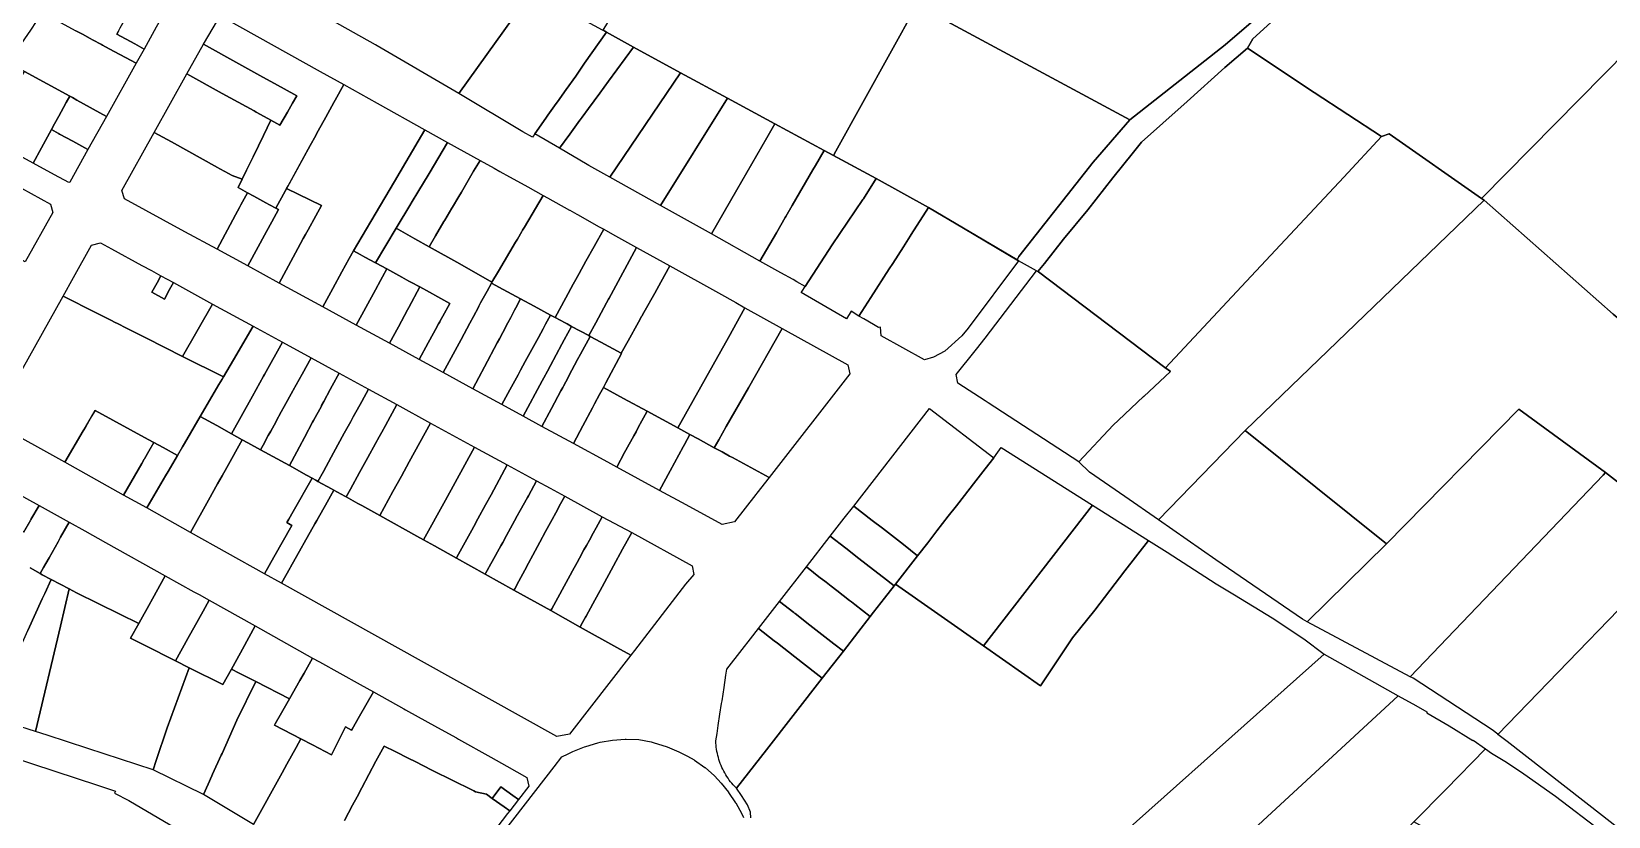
# Model space of a CAD drawing. Header units: metres. Extents: x 3 to 1005126, y 39 to 4383651.
# Drawn here: x 491200.4 to 491575.7, y 4371066 to 4371252.9 of the extents above; entities that cross this region are included whole.
import ezdxf

# ---------------------------------------------------------------- set-up
doc = ezdxf.new("R2010")
doc.units = ezdxf.units.M
doc.header["$MEASUREMENT"] = 0
doc.layers.add('TM_Llucmajor', color=7, linetype='Continuous')

msp = doc.modelspace()

# ---------------------------------------------------------------- linework, layer by layer
at = {"layer": 'TM_Llucmajor', "linetype": 'Continuous', "flags": 128}
for points in [[(491491.09, 4371251.17), (491576.68, 4371329.02), (491577.9, 4371330.2), (491621.06, 4371290.7), (491618.23, 4371287.98), (491580.37, 4371248.55), (491545.5, 4371213.19), (491523.5, 4371228.61), (491521.66, 4371227.98), (491505.64, 4371238.46), (491489.83, 4371248.99), (491491.09, 4371251.17)], [(491461.79, 4371231.91), (491411.07, 4371259.22), (491388.4, 4371271.44), (491413.71, 4371292.96), (491436.7, 4371311.43), (491469.72, 4371290.78), (491487.53, 4371278.52), (491504.66, 4371267.15), (491484.46, 4371249.81), (491461.79, 4371231.91)], [(491357.19, 4371287.79), (491388.4, 4371271.44), (491411.07, 4371259.22), (491391.85, 4371224.44), (491391.22, 4371223.45), (491389.03, 4371224.63), (491389, 4371224.65), (491377.32, 4371230.97), (491377.26, 4371231), (491366.05, 4371237.07), (491354.84, 4371243.13), (491343.63, 4371249.2), (491337.25, 4371252.78), (491336.43, 4371253.23), (491343.78, 4371265.47), (491353.24, 4371281.19), (491355.19, 4371284.44), (491357.19, 4371287.79)], [(491302.11, 4371238.17), (491282.66, 4371249.52), (491282.22, 4371249.77), (491271.78, 4371255.62), (491277.55, 4371265.42), (491278.25, 4371266.62), (491280.2, 4371269.93), (491282.83, 4371274.39), (491284.44, 4371277.14), (491286.55, 4371280.72), (491289.77, 4371278.93), (491293.04, 4371277.1), (491293.96, 4371276.59), (491297.01, 4371274.89), (491299.54, 4371273.48), (491319.44, 4371262.5), (491302.11, 4371238.17)], [(491224.95, 4371249.99), (491220.69, 4371252.31), (491221.07, 4371253), (491221.51, 4371253.81), (491223.03, 4371256.57), (491223.56, 4371257.52), (491223.59, 4371257.58), (491225.31, 4371260.71), (491225.36, 4371260.8), (491225.48, 4371261.01), (491226.62, 4371263.09), (491227.45, 4371264.6), (491228.86, 4371267.16), (491229.76, 4371268.79), (491235.21, 4371265.93), (491235.59, 4371263.9), (491230.06, 4371253.98), (491227.16, 4371248.78), (491224.95, 4371249.99)], [(491320.18, 4371228.61), (491319.61, 4371227.77), (491317.32, 4371229.09), (491302.11, 4371238.17), (491319.44, 4371262.5), (491337.25, 4371252.78), (491332.03, 4371245.39), (491329.89, 4371242.35), (491327.64, 4371239.17), (491325.54, 4371236.19), (491325.27, 4371235.81), (491323.28, 4371233), (491322.8, 4371232.32), (491320.18, 4371228.61)], [(491453.04, 4371221.87), (491435.4, 4371199.38), (491434.94, 4371198.56), (491422.16, 4371206.12), (491413.87, 4371211.01), (491401.45, 4371217.92), (491391.22, 4371223.45), (491391.85, 4371224.44), (491411.07, 4371259.22), (491461.79, 4371231.91), (491453.04, 4371221.87)], [(491195.5, 4371245.21), (491194.96, 4371245.52), (491198.81, 4371251.24), (491200.19, 4371253.29), (491202.94, 4371257.37), (491206.37, 4371255.54), (491210.92, 4371253.11), (491212.48, 4371252.28), (491214.34, 4371251.28), (491214.92, 4371250.97), (491217.04, 4371249.84), (491217.3, 4371249.7), (491218.88, 4371248.86), (491225.29, 4371245.43), (491218.21, 4371232.73), (491211.19, 4371236.59), (491210.09, 4371237.2), (491209.46, 4371237.54), (491198.7, 4371243.46), (491195.5, 4371245.21)], [(491326.03, 4371225.16), (491320.18, 4371228.61), (491322.8, 4371232.32), (491323.28, 4371233), (491325.27, 4371235.81), (491325.54, 4371236.19), (491327.64, 4371239.17), (491329.89, 4371242.35), (491332.03, 4371245.39), (491337.25, 4371252.78), (491343.63, 4371249.2), (491337.73, 4371241.14), (491335.64, 4371238.29), (491332.92, 4371234.58), (491331.45, 4371232.57), (491330.98, 4371231.92), (491330.92, 4371231.83), (491328.88, 4371229.06), (491328.47, 4371228.49), (491326.03, 4371225.16)], [(491253.36, 4371234.02), (491251.48, 4371235.06), (491245.79, 4371238.21), (491237.37, 4371242.87), (491241.3, 4371249.93), (491249.7, 4371245.27), (491253.32, 4371243.27), (491255.4, 4371242.11), (491258.22, 4371240.55), (491263.5, 4371237.63), (491262.53, 4371235.9), (491261.31, 4371233.73), (491259.49, 4371230.63), (491257.34, 4371231.82), (491256.61, 4371232.22), (491253.85, 4371233.75), (491253.36, 4371234.02)], [(491332.64, 4371221.27), (491326.03, 4371225.16), (491328.47, 4371228.49), (491328.88, 4371229.06), (491330.92, 4371231.83), (491330.98, 4371231.92), (491331.45, 4371232.57), (491332.92, 4371234.58), (491335.64, 4371238.29), (491337.73, 4371241.14), (491343.63, 4371249.2), (491354.84, 4371243.13), (491338.01, 4371218.28), (491333.06, 4371221.04), (491332.64, 4371221.27)], [(491462.64, 4371224.18), (491464.59, 4371226.59), (491469.64, 4371231.12), (491475.44, 4371236.32), (491484.38, 4371244.34), (491489.83, 4371248.99), (491505.64, 4371238.46), (491521.66, 4371227.98), (491512.69, 4371218.27), (491502.24, 4371207.07), (491488.39, 4371192.25), (491470.29, 4371172.82), (491470.11, 4371172.96), (491440.03, 4371195.7), (491439.9, 4371195.78), (491441.45, 4371197.68), (491446.01, 4371203.46), (491451.76, 4371210.5), (491457.74, 4371218.12), (491462.64, 4371224.18)], [(491546.11, 4371212.76), (491545.5, 4371213.19), (491580.37, 4371248.55), (491641.34, 4371182.18), (491637.36, 4371177.93), (491614.7, 4371153.74), (491582.67, 4371180.76), (491576.86, 4371185.66), (491546.11, 4371212.76)], [(491200.76, 4371221.58), (491189.98, 4371227.46), (491194.22, 4371235.24), (491194.55, 4371235.85), (491196.19, 4371238.85), (491196.25, 4371238.96), (491197.71, 4371241.64), (491198.7, 4371243.46), (491209.46, 4371237.54), (491208.63, 4371236.02), (491207.98, 4371234.84), (491206.87, 4371232.8), (491205.87, 4371230.96), (491205.12, 4371229.58), (491203.69, 4371226.96), (491202.76, 4371225.26), (491200.76, 4371221.58)], [(491233.67, 4371226.65), (491229.6, 4371228.9), (491237.37, 4371242.87), (491245.79, 4371238.21), (491251.48, 4371235.06), (491253.36, 4371234.02), (491253.85, 4371233.75), (491256.61, 4371232.22), (491257.34, 4371231.82), (491255.57, 4371228.16), (491254.39, 4371225.73), (491253.12, 4371223.11), (491251.58, 4371219.93), (491250.53, 4371217.77), (491248.12, 4371218.65), (491246.36, 4371219.62), (491245.23, 4371220.25), (491244.67, 4371220.56), (491233.67, 4371226.65)], [(491269.36, 4371211.5), (491261.09, 4371215.58), (491261.42, 4371216.18), (491266.71, 4371225.82), (491268.02, 4371228.2), (491268.32, 4371228.75), (491270.02, 4371231.84), (491270.41, 4371232.55), (491272.33, 4371236.05), (491272.62, 4371236.6), (491274.67, 4371240.33), (491282.68, 4371235.86), (491294.02, 4371229.56), (491289.47, 4371221.87), (491286.74, 4371217.25), (491281.1, 4371207.71), (491276.98, 4371200.75), (491275.98, 4371198.92), (491274.24, 4371195.73), (491272.07, 4371191.73), (491269.69, 4371187.37), (491259.28, 4371193.05), (491263.79, 4371201.31), (491265.05, 4371203.63), (491265.59, 4371204.6), (491266.2, 4371205.73), (491268.04, 4371209.08), (491269.36, 4371211.5)], [(491350.1, 4371211.54), (491338.01, 4371218.28), (491354.84, 4371243.13), (491366.05, 4371237.07), (491350.1, 4371211.54)], [(491206.82, 4371228.65), (491205.12, 4371229.58), (491205.87, 4371230.96), (491206.87, 4371232.8), (491207.98, 4371234.84), (491208.63, 4371236.02), (491209.46, 4371237.54), (491210.09, 4371237.2), (491211.19, 4371236.59), (491218.21, 4371232.73), (491213.81, 4371224.84), (491210.21, 4371226.81), (491207.06, 4371228.52), (491206.82, 4371228.65)], [(491362.18, 4371204.8), (491350.1, 4371211.54), (491366.05, 4371237.07), (491377.26, 4371231), (491377.32, 4371230.97), (491375.39, 4371227.63), (491368.23, 4371215.25), (491362.18, 4371204.8)], [(491213.81, 4371224.84), (491209.49, 4371217.09), (491209.22, 4371216.97), (491205.85, 4371218.81), (491200.76, 4371221.58), (491202.76, 4371225.26), (491203.69, 4371226.96), (491205.12, 4371229.58), (491206.82, 4371228.65), (491207.06, 4371228.52), (491210.21, 4371226.81), (491213.81, 4371224.84)], [(491236.87, 4371205.27), (491222.53, 4371213.07), (491221.9, 4371215.07), (491229.6, 4371228.9), (491233.67, 4371226.65), (491244.67, 4371220.56), (491245.23, 4371220.25), (491246.36, 4371219.62), (491248.12, 4371218.65), (491250.53, 4371217.77), (491249.57, 4371215.79), (491251.81, 4371214.56), (491250.23, 4371211.65), (491249.9, 4371211.03), (491248.94, 4371209.26), (491244.53, 4371201.1), (491236.87, 4371205.27)], [(491279.73, 4371199.25), (491278.61, 4371199.86), (491276.98, 4371200.75), (491281.1, 4371207.71), (491286.74, 4371217.25), (491289.47, 4371221.87), (491294.02, 4371229.56), (491299.41, 4371226.55), (491294.98, 4371219.13), (491294.75, 4371218.75), (491292.57, 4371215.1), (491290.77, 4371212.09), (491290.68, 4371211.94), (491287.18, 4371206.09), (491282.26, 4371197.86), (491279.73, 4371199.25)], [(491373.75, 4371198.29), (491362.18, 4371204.8), (491368.23, 4371215.25), (491375.39, 4371227.63), (491377.32, 4371230.97), (491389.03, 4371224.63), (491386.95, 4371221.04), (491386.37, 4371220.04), (491381.4, 4371211.48), (491379.9, 4371208.89), (491379.77, 4371208.67), (491377.66, 4371205.04), (491373.75, 4371198.29)], [(491295, 4371201.69), (491291.62, 4371203.59), (491287.18, 4371206.09), (491290.68, 4371211.94), (491290.77, 4371212.09), (491292.57, 4371215.1), (491294.75, 4371218.75), (491294.98, 4371219.13), (491299.41, 4371226.55), (491307.13, 4371222.26), (491305.61, 4371219.69), (491302.69, 4371214.73), (491302.05, 4371213.65), (491300.58, 4371211.15), (491300.43, 4371210.89), (491298.74, 4371208.03), (491298.55, 4371207.72), (491296.51, 4371204.26), (491295, 4371201.69)], [(491502.24, 4371207.07), (491512.69, 4371218.27), (491521.66, 4371227.98), (491523.5, 4371228.61), (491545.5, 4371213.19), (491546.11, 4371212.76), (491489.23, 4371157.96), (491468.61, 4371136.66), (491460.59, 4371142.23), (491452.19, 4371148.05), (491449.66, 4371150.44), (491457.81, 4371159.18), (491459.09, 4371160.38), (491465.08, 4371166), (491465.09, 4371166.01), (491471.43, 4371171.96), (491470.29, 4371172.82), (491488.39, 4371192.25), (491502.24, 4371207.07)], [(491177.88, 4371209.65), (491175.46, 4371210.99), (491175.82, 4371211.65), (491176.45, 4371212.8), (491178.1, 4371215.8), (491179.08, 4371217.58), (491182.6, 4371223.99), (491187.63, 4371221.26), (491194.52, 4371217.51), (491197.97, 4371215.64), (491204.9, 4371211.87), (491205.43, 4371209.84), (491198.87, 4371198.08), (491190.66, 4371202.61), (491187.29, 4371204.46), (491177.88, 4371209.65)], [(491309.96, 4371193.28), (491302.28, 4371197.63), (491295, 4371201.69), (491296.51, 4371204.26), (491298.55, 4371207.72), (491298.74, 4371208.03), (491300.43, 4371210.89), (491300.58, 4371211.15), (491302.05, 4371213.65), (491302.69, 4371214.73), (491305.61, 4371219.69), (491307.13, 4371222.26), (491310.46, 4371220.41), (491311.83, 4371219.65), (491314.15, 4371218.36), (491316.88, 4371216.84), (491318.49, 4371215.94), (491322.16, 4371213.9), (491317.7, 4371206.37), (491317.27, 4371205.64), (491317.07, 4371205.29), (491316.03, 4371203.53), (491315.59, 4371202.8), (491311.52, 4371195.91), (491309.96, 4371193.28)], [(491378.71, 4371195.51), (491373.75, 4371198.29), (491377.66, 4371205.04), (491379.77, 4371208.67), (491379.9, 4371208.89), (491381.4, 4371211.48), (491386.37, 4371220.04), (491386.95, 4371221.04), (491389.03, 4371224.63), (491401.45, 4371217.92), (491398.36, 4371213.09), (491398.26, 4371212.93), (491390.96, 4371202.15), (491384.48, 4371192.2), (491382.49, 4371193.36), (491381.62, 4371193.87), (491378.71, 4371195.51)], [(491395.43, 4371186.32), (491394.37, 4371184.56), (491383.57, 4371190.8), (491383.76, 4371191.09), (491384.48, 4371192.2), (491390.96, 4371202.15), (491398.26, 4371212.93), (491398.36, 4371213.09), (491401.45, 4371217.92), (491413.87, 4371211.01), (491409.76, 4371204.58), (491409.5, 4371204.19), (491407.88, 4371201.67), (491405.34, 4371197.71), (491404.53, 4371196.45), (491400.13, 4371189.57), (491397.31, 4371185.17), (491395.43, 4371186.32)], [(491251.83, 4371197.12), (491244.53, 4371201.1), (491248.94, 4371209.26), (491249.9, 4371211.03), (491250.23, 4371211.65), (491251.81, 4371214.56), (491253.31, 4371213.74), (491256.16, 4371212.18), (491257.03, 4371211.7), (491258.52, 4371210.89), (491259.17, 4371210.53), (491257.6, 4371207.66), (491256.32, 4371205.3), (491251.83, 4371197.12)], [(491259.17, 4371210.53), (491258.52, 4371210.89), (491260.84, 4371215.11), (491261.09, 4371215.58), (491269.36, 4371211.5), (491268.04, 4371209.08), (491266.2, 4371205.73), (491265.59, 4371204.6), (491265.05, 4371203.63), (491263.79, 4371201.31), (491259.28, 4371193.05), (491251.83, 4371197.12), (491256.32, 4371205.3), (491257.6, 4371207.66), (491259.17, 4371210.53)], [(491312.66, 4371191.52), (491309.82, 4371193.05), (491309.96, 4371193.28), (491311.52, 4371195.91), (491315.59, 4371202.8), (491316.03, 4371203.53), (491317.07, 4371205.29), (491317.27, 4371205.64), (491317.7, 4371206.37), (491322.16, 4371213.9), (491323.15, 4371213.35), (491328.41, 4371210.42), (491328.5, 4371210.37), (491330.16, 4371209.45), (491330.33, 4371209.35), (491335.51, 4371206.47), (491336.57, 4371205.88), (491334.29, 4371201.75), (491332.34, 4371198.22), (491330.75, 4371195.34), (491329.94, 4371193.87), (491329.32, 4371192.75), (491327.53, 4371189.51), (491324.97, 4371184.86), (491323.89, 4371185.44), (491320.05, 4371187.52), (491316.78, 4371189.29), (491312.66, 4371191.52)], [(491435.26, 4371198.37), (491423.29, 4371182.31), (491421.78, 4371180.48), (491417.78, 4371176.81), (491415.02, 4371175.39), (491412.88, 4371174.8), (491402.59, 4371180.47), (491402.47, 4371182.54), (491401.97, 4371182.45), (491400.75, 4371183.16), (491398.49, 4371184.5), (491397.31, 4371185.17), (491400.13, 4371189.57), (491404.53, 4371196.45), (491405.34, 4371197.71), (491407.88, 4371201.67), (491409.5, 4371204.19), (491409.76, 4371204.58), (491413.87, 4371211.01), (491422.16, 4371206.12), (491435.26, 4371198.37)], [(491594.93, 4371132.63), (491594.34, 4371132.87), (491575.02, 4371147.9), (491554.34, 4371162.99), (491522.87, 4371130.97), (491489.23, 4371157.96), (491546.11, 4371212.76), (491576.86, 4371185.66), (491582.67, 4371180.76), (491614.7, 4371153.74), (491612.43, 4371151.31), (491594.93, 4371132.63)], [(491219.38, 4371184.14), (491215.74, 4371185.98), (491207.88, 4371189.95), (491210.35, 4371194.39), (491214.62, 4371202.05), (491216.76, 4371202.65), (491219.4, 4371201.21), (491226.65, 4371197.24), (491228.91, 4371196.01), (491231.18, 4371194.77), (491230.28, 4371193.12), (491229.03, 4371190.84), (491231.99, 4371189.22), (491233.24, 4371191.5), (491234.14, 4371193.15), (491243.47, 4371188.05), (491236.34, 4371175.56), (491227.77, 4371179.89), (491224.08, 4371181.76), (491222.2, 4371182.71), (491221.64, 4371182.99), (491220.98, 4371183.33), (491220.1, 4371183.77), (491219.38, 4371184.14)], [(491295, 4371201.69), (491302.28, 4371197.63), (491309.96, 4371193.28), (491309.82, 4371193.05), (491308.79, 4371191.14), (491307.27, 4371188.31), (491306.87, 4371187.56), (491306.73, 4371187.3), (491305.56, 4371185.12), (491304.71, 4371183.53), (491302.61, 4371179.62), (491298.37, 4371171.72), (491292.63, 4371174.85), (491294.77, 4371178.78), (491296.91, 4371182.71), (491296.95, 4371182.78), (491297.27, 4371183.36), (491297.52, 4371183.83), (491297.63, 4371184.02), (491298.26, 4371185.18), (491299.91, 4371188.21), (491297.12, 4371189.74), (491295.09, 4371190.85), (491292.78, 4371192.11), (491290.63, 4371193.29), (491290.19, 4371193.53), (491288.53, 4371194.44), (491284.94, 4371196.4), (491282.42, 4371197.78), (491282.26, 4371197.86), (491287.18, 4371206.09), (491291.62, 4371203.59), (491295, 4371201.69)], [(491327.84, 4371183.3), (491327.4, 4371183.54), (491324.97, 4371184.86), (491327.53, 4371189.51), (491329.32, 4371192.75), (491329.94, 4371193.87), (491330.75, 4371195.34), (491332.34, 4371198.22), (491334.29, 4371201.75), (491336.57, 4371205.88), (491338.67, 4371204.71), (491344.4, 4371201.52), (491338.32, 4371190.32), (491337.85, 4371189.46), (491337.72, 4371189.22), (491337.24, 4371188.34), (491334.67, 4371183.6), (491333, 4371180.52), (491328.88, 4371182.74), (491327.84, 4371183.3)], [(491277.63, 4371183.04), (491269.69, 4371187.37), (491272.07, 4371191.73), (491274.24, 4371195.73), (491275.98, 4371198.92), (491276.98, 4371200.75), (491278.61, 4371199.86), (491279.73, 4371199.25), (491282.26, 4371197.86), (491282.42, 4371197.78), (491284.94, 4371196.4), (491283.9, 4371194.5), (491283.43, 4371193.65), (491282.24, 4371191.47), (491277.63, 4371183.04)], [(491333.31, 4371180.35), (491333, 4371180.52), (491334.67, 4371183.6), (491337.24, 4371188.34), (491337.72, 4371189.22), (491337.85, 4371189.46), (491338.32, 4371190.32), (491344.4, 4371201.52), (491352.29, 4371197.13), (491350.14, 4371193.26), (491348.7, 4371190.67), (491346.11, 4371186), (491345.62, 4371185.13), (491345.59, 4371185.07), (491344.84, 4371183.72), (491342.39, 4371179.31), (491340.74, 4371176.33), (491335.85, 4371178.97), (491333.31, 4371180.35)], [(491285.58, 4371178.7), (491277.63, 4371183.04), (491282.24, 4371191.47), (491283.43, 4371193.65), (491283.9, 4371194.5), (491284.94, 4371196.4), (491288.53, 4371194.44), (491290.19, 4371193.53), (491290.63, 4371193.29), (491292.78, 4371192.11), (491290.16, 4371187.24), (491289.85, 4371186.65), (491287.69, 4371182.64), (491285.58, 4371178.7)], [(491346.91, 4371162.51), (491341.24, 4371165.59), (491336.49, 4371168.17), (491337.08, 4371169.27), (491340.83, 4371176.28), (491340.74, 4371176.33), (491342.39, 4371179.31), (491344.84, 4371183.72), (491345.59, 4371185.07), (491345.62, 4371185.13), (491346.11, 4371186), (491348.7, 4371190.67), (491350.14, 4371193.26), (491352.29, 4371197.13), (491363.88, 4371190.69), (491368.03, 4371188.38), (491370.19, 4371187.18), (491366.23, 4371180.1), (491354.18, 4371158.56), (491346.91, 4371162.51)], [(491470.11, 4371172.96), (491471.43, 4371171.96), (491465.09, 4371166.01), (491465.08, 4371166), (491459.09, 4371160.38), (491457.81, 4371159.18), (491449.66, 4371150.44), (491428.04, 4371164.54), (491427.33, 4371165), (491420.85, 4371169.23), (491420.46, 4371171.25), (491424.98, 4371176.9), (491425.31, 4371177.31), (491427.39, 4371179.9), (491439.54, 4371195.98), (491440.03, 4371195.7), (491470.11, 4371172.96)], [(491234.14, 4371193.15), (491233.24, 4371191.5), (491231.99, 4371189.22), (491229.03, 4371190.84), (491230.28, 4371193.12), (491231.18, 4371194.77), (491234.14, 4371193.15)], [(491292.63, 4371174.85), (491285.58, 4371178.7), (491287.69, 4371182.64), (491289.85, 4371186.65), (491290.16, 4371187.24), (491292.78, 4371192.11), (491295.09, 4371190.85), (491297.12, 4371189.74), (491299.91, 4371188.21), (491298.26, 4371185.18), (491297.63, 4371184.02), (491297.52, 4371183.83), (491297.27, 4371183.36), (491296.95, 4371182.78), (491296.91, 4371182.71), (491294.77, 4371178.78), (491292.63, 4371174.85)], [(491305.43, 4371167.87), (491298.37, 4371171.72), (491302.61, 4371179.62), (491304.71, 4371183.53), (491305.56, 4371185.12), (491306.73, 4371187.3), (491306.87, 4371187.56), (491307.27, 4371188.31), (491308.79, 4371191.14), (491309.82, 4371193.05), (491312.66, 4371191.52), (491316.78, 4371189.29), (491315.63, 4371187.11), (491315.35, 4371186.58), (491314.43, 4371184.85), (491313.76, 4371183.58), (491312.55, 4371181.31), (491311.75, 4371179.8), (491311.24, 4371178.83), (491309.79, 4371176.1), (491309.62, 4371175.78), (491305.43, 4371167.87)], [(491246.03, 4371170.69), (491236.34, 4371175.56), (491243.47, 4371188.05), (491253.09, 4371182.78), (491248.43, 4371174.8), (491246.03, 4371170.69)], [(491312.34, 4371164.1), (491305.43, 4371167.87), (491309.62, 4371175.78), (491309.79, 4371176.1), (491311.24, 4371178.83), (491311.75, 4371179.8), (491312.55, 4371181.31), (491313.76, 4371183.58), (491314.43, 4371184.85), (491315.35, 4371186.58), (491315.63, 4371187.11), (491316.78, 4371189.29), (491320.05, 4371187.52), (491323.89, 4371185.44), (491322.7, 4371183.24), (491322.13, 4371182.18), (491321.01, 4371180.11), (491317.89, 4371174.36), (491316.79, 4371172.31), (491316.18, 4371171.19), (491314.24, 4371167.62), (491312.34, 4371164.1)], [(491317.42, 4371161.33), (491312.34, 4371164.1), (491314.24, 4371167.62), (491316.18, 4371171.19), (491316.79, 4371172.31), (491317.89, 4371174.36), (491321.01, 4371180.11), (491322.13, 4371182.18), (491322.7, 4371183.24), (491323.89, 4371185.44), (491324.97, 4371184.86), (491327.4, 4371183.54), (491327.84, 4371183.3), (491328.88, 4371182.74), (491327.14, 4371179.5), (491326.59, 4371178.46), (491323.88, 4371173.41), (491323.82, 4371173.3), (491323.55, 4371172.79), (491321.95, 4371169.8), (491317.42, 4371161.33)], [(491357.08, 4371156.98), (491354.18, 4371158.56), (491366.23, 4371180.1), (491370.19, 4371187.18), (491379.03, 4371182.26), (491371, 4371168.12), (491365.74, 4371158.85), (491363.97, 4371155.73), (491362.89, 4371153.82), (491359.01, 4371155.93), (491357.08, 4371156.98)], [(491244.47, 4371159.09), (491240.53, 4371161.26), (491244.97, 4371168.88), (491245.72, 4371170.14), (491246.03, 4371170.69), (491248.43, 4371174.8), (491253.09, 4371182.78), (491260.09, 4371178.94), (491255.84, 4371171.29), (491255.6, 4371170.87), (491252.97, 4371166.13), (491247.98, 4371157.15), (491244.47, 4371159.09)], [(491321.86, 4371158.91), (491317.42, 4371161.33), (491321.95, 4371169.8), (491323.55, 4371172.79), (491323.82, 4371173.3), (491323.88, 4371173.41), (491326.59, 4371178.46), (491327.14, 4371179.5), (491328.88, 4371182.74), (491333, 4371180.52), (491333.31, 4371180.35), (491331.04, 4371176.09), (491330.36, 4371174.81), (491328.3, 4371170.95), (491328.08, 4371170.54), (491327, 4371168.51), (491326.8, 4371168.14), (491326.39, 4371167.38), (491324.13, 4371163.15), (491321.86, 4371158.91)], [(491329.35, 4371154.84), (491321.86, 4371158.91), (491324.13, 4371163.15), (491326.39, 4371167.38), (491326.8, 4371168.14), (491327, 4371168.51), (491328.08, 4371170.54), (491328.3, 4371170.95), (491330.36, 4371174.81), (491331.04, 4371176.09), (491333.31, 4371180.35), (491335.85, 4371178.97), (491340.74, 4371176.33), (491340.83, 4371176.28), (491337.08, 4371169.27), (491336.49, 4371168.17), (491335.6, 4371166.52), (491334.41, 4371164.29), (491333.88, 4371163.3), (491331.59, 4371159.03), (491329.35, 4371154.84)], [(491367.19, 4371151.48), (491366.53, 4371151.84), (491364.74, 4371152.82), (491362.89, 4371153.82), (491363.97, 4371155.73), (491365.74, 4371158.85), (491371, 4371168.12), (491379.03, 4371182.26), (491394.64, 4371173.61), (491395.14, 4371171.44), (491375.92, 4371146.74), (491367.19, 4371151.48)], [(491250.53, 4371155.75), (491247.98, 4371157.15), (491252.97, 4371166.13), (491255.6, 4371170.87), (491255.84, 4371171.29), (491260.09, 4371178.94), (491266.9, 4371175.23), (491264.76, 4371171.34), (491262.66, 4371167.54), (491262.59, 4371167.4), (491260.53, 4371163.64), (491259.83, 4371162.36), (491258.6, 4371160.12), (491258.49, 4371159.95), (491257.33, 4371157.81), (491256.73, 4371156.75), (491255.48, 4371154.46), (491254.88, 4371153.36), (491251.86, 4371155.02), (491250.53, 4371155.75)], [(491261.74, 4371149.57), (491254.88, 4371153.36), (491255.48, 4371154.46), (491256.73, 4371156.75), (491257.33, 4371157.81), (491258.49, 4371159.95), (491258.6, 4371160.12), (491259.83, 4371162.36), (491260.53, 4371163.64), (491262.59, 4371167.4), (491262.66, 4371167.54), (491264.76, 4371171.34), (491266.9, 4371175.23), (491273.57, 4371171.59), (491271.95, 4371168.58), (491271.49, 4371167.72), (491269.95, 4371164.85), (491269.43, 4371163.89), (491269.36, 4371163.76), (491267.51, 4371160.32), (491267.29, 4371159.91), (491265.44, 4371156.46), (491265.39, 4371156.37), (491265.33, 4371156.27), (491264.14, 4371154.05), (491262.3, 4371150.62), (491261.74, 4371149.57)], [(491265.85, 4371147.31), (491261.74, 4371149.57), (491262.3, 4371150.62), (491264.14, 4371154.05), (491265.33, 4371156.27), (491265.39, 4371156.37), (491265.44, 4371156.46), (491267.29, 4371159.91), (491267.51, 4371160.32), (491269.36, 4371163.76), (491269.43, 4371163.89), (491269.95, 4371164.85), (491271.49, 4371167.72), (491271.95, 4371168.58), (491273.57, 4371171.59), (491280.55, 4371167.78), (491278.96, 4371164.87), (491277.85, 4371162.84), (491276.93, 4371161.16), (491276.35, 4371160.11), (491274.8, 4371157.27), (491272.25, 4371152.61), (491270.47, 4371149.36), (491269.84, 4371148.21), (491268.54, 4371145.83), (491268.05, 4371146.1), (491267.15, 4371146.6), (491265.85, 4371147.31)], [(491272.33, 4371143.74), (491271.79, 4371144.04), (491268.54, 4371145.83), (491269.84, 4371148.21), (491270.47, 4371149.36), (491272.25, 4371152.61), (491274.8, 4371157.27), (491276.35, 4371160.11), (491276.93, 4371161.16), (491277.85, 4371162.84), (491278.96, 4371164.87), (491280.55, 4371167.78), (491287.32, 4371164.09), (491284.61, 4371159.14), (491283.75, 4371157.57), (491283.14, 4371156.45), (491282.26, 4371154.84), (491280.45, 4371151.53), (491278.46, 4371147.9), (491276.31, 4371143.97), (491275.29, 4371142.11), (491274.93, 4371142.31), (491272.33, 4371143.74)], [(491337.52, 4371150.39), (491329.35, 4371154.84), (491331.59, 4371159.03), (491333.88, 4371163.3), (491334.41, 4371164.29), (491335.6, 4371166.52), (491336.49, 4371168.17), (491341.24, 4371165.59), (491346.91, 4371162.51), (491346.45, 4371161.66), (491345.66, 4371160.21), (491344.8, 4371158.63), (491344.26, 4371157.65), (491343.71, 4371156.63), (491341.86, 4371153.24), (491341.55, 4371152.66), (491339.67, 4371149.21), (491337.52, 4371150.39)], [(491222.28, 4371142.57), (491208.29, 4371150.36), (491212.69, 4371157.87), (491212.84, 4371158.12), (491213.2, 4371158.74), (491215.52, 4371162.72), (491228.11, 4371155.83), (491229.47, 4371155.09), (491228.3, 4371153.05), (491227.24, 4371151.21), (491227.16, 4371151.08), (491226.6, 4371150.11), (491222.28, 4371142.57)], [(491238.2, 4371133.67), (491227.79, 4371139.49), (491232.26, 4371147.11), (491232.86, 4371148.14), (491235.11, 4371152), (491236.28, 4371154.01), (491236.78, 4371154.86), (491240.53, 4371161.26), (491244.47, 4371159.09), (491247.98, 4371157.15), (491250.53, 4371155.75), (491246.84, 4371149.13), (491245.73, 4371147.15), (491244.65, 4371145.21), (491242.5, 4371141.37), (491238.2, 4371133.67)], [(491278.06, 4371140.59), (491275.29, 4371142.11), (491276.31, 4371143.97), (491278.46, 4371147.9), (491280.45, 4371151.53), (491282.26, 4371154.84), (491283.14, 4371156.45), (491283.75, 4371157.57), (491284.61, 4371159.14), (491287.32, 4371164.09), (491295.35, 4371159.71), (491290.29, 4371150.49), (491288.42, 4371147.08), (491286.4, 4371143.4), (491283.27, 4371137.69), (491279, 4371140.07), (491278.06, 4371140.59)], [(491349.84, 4371143.68), (491339.67, 4371149.21), (491341.55, 4371152.66), (491341.86, 4371153.24), (491343.71, 4371156.63), (491344.26, 4371157.65), (491344.8, 4371158.63), (491345.66, 4371160.21), (491346.45, 4371161.66), (491346.91, 4371162.51), (491354.18, 4371158.56), (491357.08, 4371156.98), (491355.79, 4371154.6), (491355.46, 4371154.01), (491352.38, 4371148.34), (491349.84, 4371143.68)], [(491400.48, 4371136.52), (491396.07, 4371139.94), (491414.1, 4371163.17), (491429.39, 4371151.44), (491427.35, 4371148.82), (491425.12, 4371145.95), (491420.51, 4371140.01), (491418.56, 4371137.5), (491415.86, 4371134.03), (491413.67, 4371131.2), (491411.28, 4371128.13), (491407.89, 4371130.76), (491402.88, 4371134.65), (491400.48, 4371136.52)], [(491554.34, 4371162.99), (491575.02, 4371147.9), (491574.45, 4371147.3), (491528.53, 4371099.29), (491504, 4371112.41), (491522.87, 4371130.97), (491554.34, 4371162.99)], [(491292.05, 4371132.81), (491283.27, 4371137.69), (491286.4, 4371143.4), (491288.42, 4371147.08), (491290.29, 4371150.49), (491295.35, 4371159.71), (491305.83, 4371153.99), (491298.89, 4371141.32), (491293.71, 4371131.88), (491292.05, 4371132.81)], [(491482.29, 4371127.16), (491468.61, 4371136.66), (491489.23, 4371157.96), (491522.87, 4371130.97), (491504, 4371112.41), (491502.9, 4371113), (491482.29, 4371127.16)], [(491227.79, 4371139.49), (491222.28, 4371142.57), (491226.6, 4371150.11), (491227.16, 4371151.08), (491227.24, 4371151.21), (491228.3, 4371153.05), (491229.47, 4371155.09), (491231.68, 4371153.87), (491235.11, 4371152), (491232.86, 4371148.14), (491232.26, 4371147.11), (491227.79, 4371139.49)], [(491255.86, 4371123.81), (491238.2, 4371133.67), (491242.5, 4371141.37), (491244.65, 4371145.21), (491245.73, 4371147.15), (491246.84, 4371149.13), (491250.53, 4371155.75), (491251.86, 4371155.02), (491254.88, 4371153.36), (491261.74, 4371149.57), (491265.85, 4371147.31), (491267.15, 4371146.6), (491262.61, 4371138.61), (491261.6, 4371136.8), (491261.15, 4371135.99), (491262.3, 4371135.35), (491258.08, 4371127.79), (491255.86, 4371123.81)], [(491296.3, 4371130.44), (491293.71, 4371131.88), (491298.89, 4371141.32), (491305.83, 4371153.99), (491313.62, 4371149.73), (491311.67, 4371146.16), (491309.75, 4371142.64), (491308.44, 4371140.24), (491306.61, 4371136.88), (491305.62, 4371135.06), (491305.16, 4371134.21), (491301.63, 4371127.75), (491301.5, 4371127.54), (491296.3, 4371130.44)], [(491364.74, 4371152.82), (491366.53, 4371151.84), (491367.19, 4371151.48), (491375.92, 4371146.74), (491373.01, 4371143), (491372.8, 4371142.72), (491367.68, 4371136.15), (491364.78, 4371135.54), (491356.19, 4371140.22), (491349.84, 4371143.68), (491352.38, 4371148.34), (491355.46, 4371154.01), (491355.79, 4371154.6), (491357.08, 4371156.98), (491359.01, 4371155.93), (491362.89, 4371153.82), (491364.74, 4371152.82)], [(491426.92, 4371106.65), (491406.01, 4371121.35), (491411.28, 4371128.13), (491413.67, 4371131.2), (491415.86, 4371134.03), (491418.56, 4371137.5), (491420.51, 4371140.01), (491425.12, 4371145.95), (491427.35, 4371148.82), (491429.39, 4371151.44), (491430.41, 4371152.75), (491431.19, 4371153.85), (491452.88, 4371140.17), (491426.92, 4371106.65)], [(491188.34, 4371139.57), (491186.09, 4371140.86), (491181.85, 4371143.3), (491184.6, 4371148.22), (491186.54, 4371148.79), (491193.23, 4371145.06), (491196.13, 4371143.45), (491202.16, 4371140.09), (491200.22, 4371136.75), (491200.11, 4371136.57), (491198.47, 4371133.74), (491196.15, 4371135.07), (491192.77, 4371137.02), (491192.11, 4371137.4), (491191.96, 4371137.48), (491189.87, 4371138.69), (491188.34, 4371139.57)], [(491259.85, 4371121.58), (491255.86, 4371123.81), (491258.08, 4371127.79), (491262.3, 4371135.35), (491261.15, 4371135.99), (491261.6, 4371136.8), (491262.61, 4371138.61), (491267.15, 4371146.6), (491268.05, 4371146.1), (491268.54, 4371145.83), (491271.79, 4371144.04), (491272.33, 4371143.74), (491270.33, 4371140.19), (491268.65, 4371137.2), (491268.26, 4371136.51), (491267.81, 4371135.71), (491262, 4371125.39), (491261.93, 4371125.26), (491259.85, 4371121.58)], [(491308.33, 4371123.74), (491301.5, 4371127.54), (491301.63, 4371127.75), (491305.16, 4371134.21), (491305.62, 4371135.06), (491306.61, 4371136.88), (491308.44, 4371140.24), (491309.75, 4371142.64), (491311.67, 4371146.16), (491313.62, 4371149.73), (491320.59, 4371145.92), (491318.63, 4371142.37), (491318.44, 4371142.02), (491316.71, 4371138.89), (491315.99, 4371137.6), (491315.36, 4371136.46), (491313.44, 4371132.97), (491312.52, 4371131.3), (491312.05, 4371130.45), (491309.98, 4371126.71), (491309.7, 4371126.2), (491308.82, 4371124.6), (491308.49, 4371124.01), (491308.33, 4371123.74)], [(491594.34, 4371132.87), (491594.6, 4371132.76), (491594.86, 4371132.56), (491549.41, 4371085.56), (491549.35, 4371085.61), (491547.99, 4371086.67), (491529.2, 4371098.93), (491528.53, 4371099.29), (491574.45, 4371147.3), (491575.02, 4371147.9), (491594.34, 4371132.87)], [(491293.21, 4371102.99), (491259.85, 4371121.58), (491261.93, 4371125.26), (491262, 4371125.39), (491267.81, 4371135.71), (491268.26, 4371136.51), (491268.65, 4371137.2), (491270.33, 4371140.19), (491272.33, 4371143.74), (491274.93, 4371142.31), (491275.29, 4371142.11), (491278.06, 4371140.59), (491279, 4371140.07), (491283.27, 4371137.69), (491292.05, 4371132.81), (491293.71, 4371131.88), (491296.3, 4371130.44), (491301.5, 4371127.54), (491308.33, 4371123.74), (491315.19, 4371119.92), (491323.95, 4371115.04), (491330.96, 4371111.14), (491339.7, 4371106.27), (491343, 4371104.42), (491328.44, 4371085.66), (491325.41, 4371085.04), (491293.21, 4371102.99)], [(491315.19, 4371119.92), (491308.33, 4371123.74), (491308.49, 4371124.01), (491308.82, 4371124.6), (491309.7, 4371126.2), (491309.98, 4371126.71), (491312.05, 4371130.45), (491312.52, 4371131.3), (491313.44, 4371132.97), (491315.36, 4371136.46), (491315.99, 4371137.6), (491316.71, 4371138.89), (491318.44, 4371142.02), (491318.63, 4371142.37), (491320.59, 4371145.92), (491323.79, 4371144.17), (491327.28, 4371142.27), (491326.3, 4371140.45), (491325.14, 4371138.31), (491324.29, 4371136.74), (491322.74, 4371133.87), (491321.36, 4371131.32), (491320.26, 4371129.28), (491319.7, 4371128.24), (491318.69, 4371126.38), (491317.78, 4371124.7), (491316.34, 4371122.03), (491315.38, 4371120.26), (491315.19, 4371119.92)], [(491323.95, 4371115.04), (491315.19, 4371119.92), (491315.38, 4371120.26), (491316.34, 4371122.03), (491317.78, 4371124.7), (491318.69, 4371126.38), (491319.7, 4371128.24), (491320.26, 4371129.28), (491321.36, 4371131.32), (491322.74, 4371133.87), (491324.29, 4371136.74), (491325.14, 4371138.31), (491326.3, 4371140.45), (491327.28, 4371142.27), (491336.19, 4371137.4), (491334.74, 4371134.76), (491334.04, 4371133.47), (491333.15, 4371131.84), (491332.45, 4371130.57), (491331.87, 4371129.51), (491330.81, 4371127.57), (491330.22, 4371126.49), (491329.13, 4371124.5), (491328.56, 4371123.45), (491324.18, 4371115.47), (491323.95, 4371115.04)], [(491394.21, 4371129.89), (491390.5, 4371132.77), (491393.82, 4371137.05), (491396.07, 4371139.94), (491400.48, 4371136.52), (491402.88, 4371134.65), (491407.89, 4371130.76), (491411.28, 4371128.13), (491406.01, 4371121.35), (491405.71, 4371120.96), (491403.12, 4371122.97), (491400.8, 4371124.78), (491397.3, 4371127.49), (491394.21, 4371129.89)], [(491466.2, 4371131.77), (491460.63, 4371124.53), (491453.43, 4371115.16), (491448.13, 4371108.58), (491440.53, 4371097.17), (491426.92, 4371106.65), (491452.88, 4371140.17), (491466.2, 4371131.77)], [(491202.93, 4371123.6), (491202.43, 4371123.86), (491203.26, 4371125.34), (491203.79, 4371126.27), (491204.55, 4371127.63), (491205.27, 4371128.9), (491206.68, 4371131.4), (491207.31, 4371132.51), (491209.33, 4371136.1), (491213.08, 4371134.01), (491217.98, 4371131.27), (491232.2, 4371123.34), (491229.17, 4371117.89), (491228.27, 4371116.26), (491226.38, 4371112.85), (491225.88, 4371111.98), (491221.36, 4371114.22), (491211.04, 4371119.32), (491209.31, 4371120.24), (491205.04, 4371122.49), (491202.93, 4371123.6)], [(491330.96, 4371111.14), (491323.95, 4371115.04), (491324.18, 4371115.47), (491328.56, 4371123.45), (491329.13, 4371124.5), (491330.22, 4371126.49), (491330.81, 4371127.57), (491331.87, 4371129.51), (491332.45, 4371130.57), (491333.15, 4371131.84), (491334.04, 4371133.47), (491334.74, 4371134.76), (491336.19, 4371137.4), (491343.22, 4371133.62), (491341.05, 4371129.65), (491338.89, 4371125.68), (491336.16, 4371120.67), (491333.96, 4371116.65), (491332.37, 4371113.73), (491332.22, 4371113.46), (491331.22, 4371111.63), (491330.96, 4371111.14)], [(491343, 4371104.42), (491339.7, 4371106.27), (491330.96, 4371111.14), (491331.22, 4371111.63), (491332.22, 4371113.46), (491332.37, 4371113.73), (491333.96, 4371116.65), (491336.16, 4371120.67), (491338.89, 4371125.68), (491341.05, 4371129.65), (491343.22, 4371133.62), (491357.58, 4371125.72), (491357.99, 4371123.68), (491356.07, 4371121.33), (491343.88, 4371105.55), (491343, 4371104.42)], [(491388.2, 4371122.81), (491384.81, 4371125.44), (491390.5, 4371132.77), (491394.21, 4371129.89), (491397.3, 4371127.49), (491400.8, 4371124.78), (491403.12, 4371122.97), (491405.71, 4371120.96), (491403.4, 4371117.99), (491400.79, 4371114.64), (491400.01, 4371113.63), (491396.35, 4371116.47), (491395.52, 4371117.11), (491395.1, 4371117.44), (491392.04, 4371119.82), (491390.69, 4371120.87), (491389.49, 4371121.8), (491388.35, 4371122.69), (491388.2, 4371122.81)], [(491381.81, 4371114.58), (491378.42, 4371117.21), (491384.81, 4371125.44), (491388.2, 4371122.81), (491388.35, 4371122.69), (491389.49, 4371121.8), (491390.69, 4371120.87), (491392.04, 4371119.82), (491395.1, 4371117.44), (491395.52, 4371117.11), (491396.35, 4371116.47), (491400.01, 4371113.63), (491397.07, 4371109.85), (491393.61, 4371105.4), (491391.36, 4371107.15), (491385.65, 4371111.59), (491382.13, 4371114.33), (491381.96, 4371114.46), (491381.81, 4371114.58)], [(491195.84, 4371088.03), (491191.02, 4371089.63), (491190.25, 4371089.88), (491194.27, 4371098.74), (491196.11, 4371102.8), (491197.26, 4371105.33), (491197.9, 4371106.75), (491199.51, 4371110.29), (491202.94, 4371117.85), (491203.51, 4371119.11), (491205.04, 4371122.49), (491209.31, 4371120.24), (491207.25, 4371111.34), (491201.3, 4371086.25), (491195.84, 4371088.03)], [(491221.36, 4371114.22), (491225.88, 4371111.98), (491223.96, 4371108.48), (491225.7, 4371107.61), (491227.26, 4371106.82), (491234.65, 4371103.1), (491237.9, 4371101.46), (491232.67, 4371087.16), (491230.06, 4371079.35), (491229.32, 4371077.14), (491213.8, 4371082.19), (491204.07, 4371085.35), (491201.3, 4371086.25), (491207.25, 4371111.34), (491209.31, 4371120.24), (491211.04, 4371119.32), (491221.36, 4371114.22)], [(491227.26, 4371106.82), (491225.7, 4371107.61), (491223.96, 4371108.48), (491225.88, 4371111.98), (491226.38, 4371112.85), (491228.27, 4371116.26), (491229.17, 4371117.89), (491232.2, 4371123.34), (491239, 4371119.54), (491240.25, 4371118.85), (491242.67, 4371117.5), (491241.21, 4371114.88), (491240.14, 4371112.96), (491237.61, 4371108.41), (491234.65, 4371103.1), (491227.26, 4371106.82)], [(491237.9, 4371101.46), (491234.65, 4371103.1), (491237.61, 4371108.41), (491240.14, 4371112.96), (491241.21, 4371114.88), (491242.67, 4371117.5), (491253.62, 4371111.39), (491250.59, 4371105.88), (491249.23, 4371103.4), (491247.96, 4371101.1), (491245.93, 4371097.42), (491237.9, 4371101.46)], [(491377.1, 4371107.88), (491373.41, 4371110.76), (491378.42, 4371117.21), (491381.81, 4371114.58), (491381.96, 4371114.46), (491382.13, 4371114.33), (491385.65, 4371111.59), (491391.36, 4371107.15), (491393.61, 4371105.4), (491388.58, 4371098.93), (491387.14, 4371100.05), (491382.05, 4371104.02), (491377.89, 4371107.26), (491377.1, 4371107.88)], [(491249.8, 4371100.17), (491247.96, 4371101.1), (491249.23, 4371103.4), (491250.59, 4371105.88), (491253.62, 4371111.39), (491267.28, 4371103.76), (491265.24, 4371100.16), (491264.24, 4371098.39), (491261.78, 4371094.05), (491253.77, 4371098.15), (491249.8, 4371100.17)], [(491368.18, 4371072.74), (491368.1, 4371072.82), (491367.75, 4371073.17), (491367.41, 4371073.54), (491367.08, 4371073.92), (491366.77, 4371074.31), (491366.46, 4371074.71), (491366.17, 4371075.11), (491365.89, 4371075.53), (491365.63, 4371075.95), (491365.37, 4371076.38), (491365.13, 4371076.82), (491364.91, 4371077.27), (491364.7, 4371077.72), (491364.5, 4371078.18), (491364.31, 4371078.64), (491364.14, 4371079.11), (491363.99, 4371079.59), (491363.85, 4371080.07), (491363.72, 4371080.55), (491363.61, 4371081.04), (491363.51, 4371081.53), (491363.43, 4371082.02), (491363.36, 4371082.52), (491363.31, 4371083.02), (491363.28, 4371083.51), (491363.26, 4371084.01), (491363.53, 4371085.77), (491363.82, 4371087.68), (491364.24, 4371090.39), (491364.63, 4371092.95), (491364.73, 4371093.56), (491365.22, 4371096.73), (491365.67, 4371099.67), (491365.89, 4371101.11), (491369.51, 4371105.75), (491371.5, 4371108.31), (491373.41, 4371110.76), (491377.1, 4371107.88), (491377.89, 4371107.26), (491382.05, 4371104.02), (491387.14, 4371100.05), (491388.58, 4371098.93), (491375.34, 4371081.93), (491368.18, 4371072.74)], [(491241.27, 4371071.25), (491229.32, 4371077.14), (491230.06, 4371079.35), (491232.67, 4371087.16), (491237.9, 4371101.46), (491245.93, 4371097.42), (491247.96, 4371101.1), (491249.8, 4371100.17), (491253.77, 4371098.15), (491249.28, 4371088.93), (491245.74, 4371081.06), (491245.55, 4371080.65), (491243.47, 4371076.08), (491243.32, 4371075.74), (491242.4, 4371073.73), (491241.27, 4371071.25)], [(491264.45, 4371084.51), (491258.2, 4371087.74), (491258.38, 4371088.05), (491259.87, 4371090.67), (491261.78, 4371094.05), (491264.24, 4371098.39), (491265.24, 4371100.16), (491267.28, 4371103.76), (491268.95, 4371102.83), (491278.57, 4371097.46), (491281.76, 4371095.68), (491278.45, 4371089.88), (491276.69, 4371086.81), (491276.56, 4371086.58), (491275.13, 4371087.35), (491271.77, 4371080.74), (491267.23, 4371083.08), (491264.45, 4371084.51)], [(491471.59, 4371044.79), (491461.91, 4371045.74), (491451.7, 4371047.01), (491444.35, 4371047.86), (491508.06, 4371104.7), (491525.64, 4371094.78), (491471.59, 4371044.79)], [(491253.21, 4371064.15), (491250.01, 4371066.05), (491241.27, 4371071.25), (491242.4, 4371073.73), (491243.32, 4371075.74), (491243.47, 4371076.08), (491245.55, 4371080.65), (491245.74, 4371081.06), (491249.28, 4371088.93), (491253.77, 4371098.15), (491261.78, 4371094.05), (491259.87, 4371090.67), (491258.38, 4371088.05), (491258.2, 4371087.74), (491264.45, 4371084.51), (491263.38, 4371082.43), (491261.17, 4371078.46), (491260.02, 4371076.38), (491253.21, 4371064.15)], [(491508.27, 4371042.67), (491495.24, 4371042.5), (491488.94, 4371043.2), (491484.43, 4371043.52), (491471.59, 4371044.79), (491525.64, 4371094.78), (491529.83, 4371092.42), (491532.44, 4371090.91), (491532.5, 4371090.73), (491537.8, 4371087.59), (491543.43, 4371084.13), (491543.53, 4371084.16), (491546.42, 4371082.12), (491537.03, 4371072.48), (491529.38, 4371064.72), (491527.96, 4371063.28), (491521.94, 4371057.32), (491518.64, 4371053.6), (491511.08, 4371045.67), (491508.27, 4371042.67)], [(491582.61, 4371035.19), (491529.38, 4371064.72), (491537.03, 4371072.48), (491546.42, 4371082.12), (491547.89, 4371081.08), (491551.44, 4371078.98), (491555.53, 4371076.21), (491563.08, 4371070.9), (491574.1, 4371062.46), (491578.99, 4371058.39), (491590.63, 4371048.84), (491599.24, 4371041.67), (491605.53, 4371036.57), (491608.64, 4371033.97), (491609.38, 4371033.27), (491609.47, 4371032.88), (491609.41, 4371032.5), (491609.11, 4371032.3), (491608.23, 4371032.1), (491607.55, 4371032.08), (491601.23, 4371033.17), (491594.61, 4371034), (491588.59, 4371034.62), (491582.61, 4371035.19)], [(491312.84, 4371068.3), (491310.05, 4371070.3), (491312.04, 4371073.08), (491314.91, 4371071.02), (491316.28, 4371070.04), (491314.18, 4371067.33), (491312.84, 4371068.3)]]:
    msp.add_lwpolyline(points, close=True, dxfattribs=at)
for points in [[(491576.68, 4371329.02), (491491.09, 4371251.17), (491489.83, 4371248.99), (491484.38, 4371244.34), (491475.44, 4371236.32), (491469.64, 4371231.12), (491464.59, 4371226.59), (491462.64, 4371224.18), (491462.64, 4371224.18), (491457.74, 4371218.12), (491451.76, 4371210.5), (491446.01, 4371203.46), (491441.45, 4371197.68), (491439.9, 4371195.78), (491439.57, 4371195.96), (491439.54, 4371195.98), (491435.26, 4371198.37), (491434.94, 4371198.56), (491435.4, 4371199.38), (491453.04, 4371221.87), (491461.79, 4371231.91), (491484.46, 4371249.81), (491504.66, 4371267.15)], [(491246.44, 4371256.05), (491269.07, 4371243.45), (491274.67, 4371240.33), (491272.62, 4371236.6), (491272.33, 4371236.05), (491270.41, 4371232.55), (491270.02, 4371231.84), (491268.32, 4371228.75), (491268.02, 4371228.2), (491266.71, 4371225.82), (491260.84, 4371215.11), (491258.52, 4371210.89), (491257.03, 4371211.7), (491256.16, 4371212.18), (491253.31, 4371213.74), (491251.81, 4371214.56), (491249.57, 4371215.79), (491250.53, 4371217.77), (491251.58, 4371219.93), (491253.12, 4371223.11), (491254.39, 4371225.73), (491255.57, 4371228.16), (491257.34, 4371231.82), (491259.49, 4371230.63), (491261.31, 4371233.73), (491262.53, 4371235.9), (491263.5, 4371237.63), (491258.22, 4371240.55), (491258.22, 4371240.55), (491255.4, 4371242.11), (491253.32, 4371243.27), (491249.7, 4371245.27), (491241.3, 4371249.93), (491244.63, 4371255.6)], [(491221.07, 4371253), (491220.69, 4371252.31), (491224.95, 4371249.99), (491227.16, 4371248.78), (491225.29, 4371245.43), (491218.88, 4371248.86), (491217.3, 4371249.7), (491217.04, 4371249.84), (491214.92, 4371250.97), (491214.34, 4371251.28), (491214.34, 4371251.28), (491212.48, 4371252.28), (491210.92, 4371253.11)], [(491198.03, 4371172.28), (491207.88, 4371189.95), (491215.74, 4371185.98), (491219.38, 4371184.14), (491220.1, 4371183.77), (491220.98, 4371183.33), (491221.64, 4371182.99), (491222.2, 4371182.71), (491224.08, 4371181.76), (491227.77, 4371179.89), (491236.34, 4371175.56), (491246.03, 4371170.69), (491245.72, 4371170.14), (491244.97, 4371168.88), (491240.53, 4371161.26), (491236.78, 4371154.86), (491236.28, 4371154.01), (491235.11, 4371152), (491231.68, 4371153.87), (491229.47, 4371155.09), (491228.11, 4371155.83), (491215.52, 4371162.72), (491214.76, 4371161.41), (491213.2, 4371158.74), (491212.84, 4371158.12), (491212.69, 4371157.87), (491208.29, 4371150.36), (491192.38, 4371159.22)], [(491200.22, 4371136.75), (491202.16, 4371140.09), (491209.33, 4371136.1), (491207.31, 4371132.51), (491206.68, 4371131.4), (491205.27, 4371128.9), (491204.55, 4371127.63), (491203.79, 4371126.27), (491203.26, 4371125.34), (491202.43, 4371123.86), (491200.03, 4371125.21)], [(491371.6, 4371065.67), (491371.51, 4371067.02), (491370.79, 4371068.83), (491369.34, 4371071), (491368.18, 4371072.74), (491375.34, 4371081.93), (491388.58, 4371098.93), (491393.61, 4371105.4), (491397.07, 4371109.85), (491400.01, 4371113.63), (491400.79, 4371114.64), (491403.4, 4371117.99), (491405.71, 4371120.96), (491406.01, 4371121.35), (491426.92, 4371106.65), (491440.53, 4371097.17), (491448.13, 4371108.58), (491453.43, 4371115.16), (491460.63, 4371124.53), (491466.2, 4371131.77), (491470.7, 4371128.93), (491482.36, 4371121.45), (491486.73, 4371118.77), (491495.7, 4371113.32), (491503.18, 4371108.34), (491508.06, 4371104.7), (491444.35, 4371047.86)], [(491606.45, 4371041.05), (491574.3, 4371066.14), (491551.58, 4371083.87), (491549.41, 4371085.56), (491594.86, 4371132.56), (491594.6, 4371132.76), (491603.51, 4371129.09), (491644.09, 4371112.33), (491694.7, 4371091.45), (491695.56, 4371091.09), (491735.3, 4371074.64), (491735.3, 4371074.64), (491726.61, 4371058.57)], [(491200.03, 4371125.21), (491202.43, 4371123.86), (491202.93, 4371123.6), (491205.04, 4371122.49), (491203.51, 4371119.11), (491202.94, 4371117.85), (491199.51, 4371110.29)], [(491253.21, 4371064.15), (491260.02, 4371076.38), (491261.17, 4371078.46), (491263.38, 4371082.43), (491264.45, 4371084.51), (491267.23, 4371083.08), (491271.77, 4371080.74), (491275.13, 4371087.35), (491276.56, 4371086.58), (491276.69, 4371086.81), (491278.45, 4371089.88), (491281.76, 4371095.68), (491288.96, 4371091.66), (491289.42, 4371091.41), (491296.98, 4371087.19), (491301.54, 4371084.73), (491302.04, 4371084.45), (491309.68, 4371080.15), (491313.47, 4371078.02), (491318.25, 4371075.33), (491318.76, 4371073.23), (491316.28, 4371070.04), (491314.91, 4371071.02), (491312.04, 4371073.08), (491310.05, 4371070.3), (491308.65, 4371071.3), (491306.02, 4371071.92), (491305.66, 4371072.1), (491303.9, 4371072.98), (491301.93, 4371073.97), (491300.85, 4371074.5), (491295.67, 4371077.09), (491291.67, 4371079.1), (491290.21, 4371079.82), (491286.94, 4371081.46), (491284.28, 4371082.79), (491282.36, 4371079.16), (491279.01, 4371072.83), (491277.89, 4371070.73), (491276.81, 4371068.7), (491275.84, 4371066.88), (491274.87, 4371065.08)], [(491274.87, 4371065.08), (491275.84, 4371066.88), (491276.81, 4371068.7), (491277.89, 4371070.73), (491279.01, 4371072.83), (491282.36, 4371079.16), (491284.28, 4371082.79), (491286.94, 4371081.46), (491290.21, 4371079.82), (491291.67, 4371079.1), (491295.67, 4371077.09), (491300.85, 4371074.5), (491301.93, 4371073.97), (491303.9, 4371072.98), (491305.66, 4371072.1), (491306.02, 4371071.92), (491308.65, 4371071.3), (491310.05, 4371070.3), (491312.84, 4371068.3), (491314.18, 4371067.33), (491313.7, 4371066.71), (491310.07, 4371062.03)], [(491313, 4371062.67), (491324.75, 4371077.83), (491326.58, 4371080.19), (491328.11, 4371080.98), (491329.23, 4371081.47), (491332.01, 4371082.6), (491332.31, 4371082.71), (491335.18, 4371083.58), (491335.73, 4371083.71), (491338.68, 4371084.23), (491341.67, 4371084.46), (491341.89, 4371084.47), (491344.89, 4371084.32), (491347.84, 4371083.77), (491348.58, 4371083.58), (491351.44, 4371082.69), (491351.68, 4371082.61), (491354.44, 4371081.45), (491356.53, 4371080.38), (491358.07, 4371079.49), (491358.21, 4371079.41), (491360.66, 4371077.69), (491360.71, 4371077.66), (491362.96, 4371075.68), (491364.51, 4371073.99), (491366.23, 4371071.82), (491366.28, 4371071.75), (491367.97, 4371069.27), (491367.99, 4371069.24), (491369.45, 4371066.62), (491369.83, 4371065.8)], [(491195.54, 4371080.23), (491216.05, 4371073.48), (491216.79, 4371073.24), (491220.4, 4371072.05), (491220.16, 4371071.58), (491223.57, 4371069.86), (491238.75, 4371060.83), (491245.49, 4371056.59), (491246.35, 4371056.51), (491247.26, 4371055.96), (491247, 4371055.69), (491220.45, 4371027.89), (491220.4, 4371027.83), (491214.68, 4371021.74), (491211.47, 4371023.73), (491206.88, 4371026.58), (491204.55, 4371022.68), (491204.36, 4371022.37), (491201.9, 4371018.24), (491200.4, 4371015.72), (491199.63, 4371014.43)]]:
    msp.add_lwpolyline(points, dxfattribs=at)

doc.saveas('drawing.dxf')
